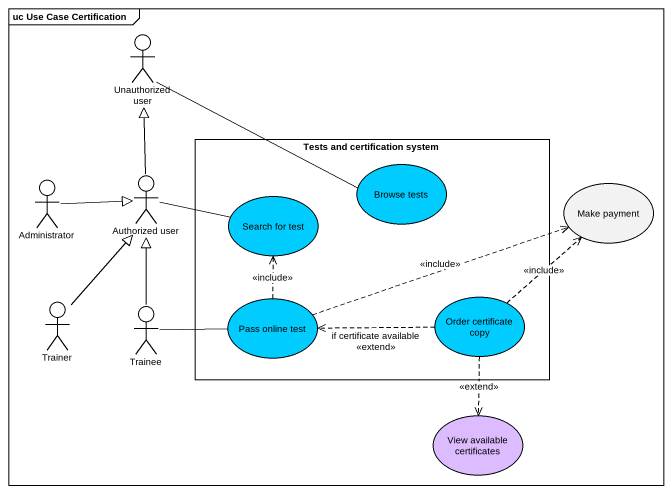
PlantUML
@startuml
mainframe uc Use Case Certification
actor "Unauthorized user" as Unauthorized_user
rectangle "Tests and certification system" as Tests_and_certification {
  usecase "Browse tests" as Browse_tests #00CCFF
  usecase "Search for test" as Search_for_test #00CCFF
  usecase "Order certificate copy" as Order_certificate_copy #00CCFF
  usecase "Pass online test" as Pass_online_test #00CCFF
}
actor Administrator
actor "Authorized user" as Authorized_user
usecase "Make payment" as Make_payment
actor Trainer
actor Trainee
usecase "View available certificates" as View_available_certificates #DCBBFF
Unauthorized_user -right- Browse_tests
Administrator -right-|> Authorized_user
Authorized_user -up-|> Unauthorized_user
Search_for_test -left- Authorized_user
Order_certificate_copy .up.> Make_payment : <<include>>
Order_certificate_copy .left.> Pass_online_test : if certificate available\n<<extend>>
Order_certificate_copy ..> View_available_certificates : <<extend>>
Trainer -up-|> Authorized_user
Trainee -up-|> Authorized_user
Pass_online_test .up.> Search_for_test : <<include>>
Pass_online_test .right.> Make_payment : <<include>>
Pass_online_test -left- Trainee
@enduml
